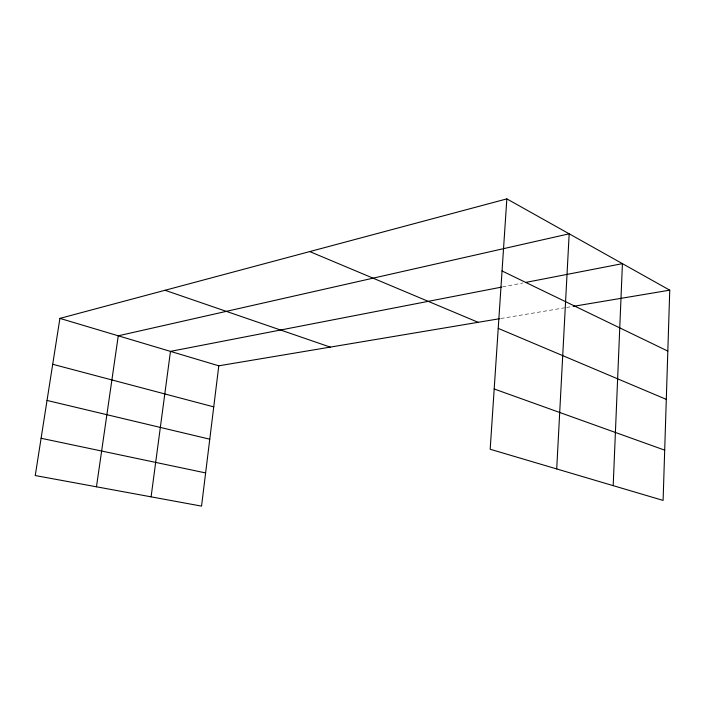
<?xml version="1.0" encoding="UTF-8"?>
<svg xmlns="http://www.w3.org/2000/svg" width="705" height="705" viewBox="0 0 705 705"><rect width="100%" height="100%" fill="white"/><g stroke="black" fill="none" stroke-linecap="round" stroke-linejoin="round"><path stroke-width="0.53" stroke-dasharray="3.52 2.64" d="M502.471 286.935L522.881 282.978M500.806 318.51L564.485 307.829M566.644 307.468L572.072 306.552"/><path stroke-width="1.06" d="M506.842 198.881L669.75 290.169L663.105 500.418L490.178 449.252L506.842 198.881L59.907 318.387L35.25 475.54L201.542 506.12L218.797 365.807L499.73 318.686M613.191 485.648L622.427 263.652L526.097 282.352M556.712 468.931L569.173 233.813L118.264 335.8L96.462 486.794M151.09 496.84L170.469 351.381L501.396 287.146M573.156 306.375L669.75 290.169M41.102 438.272L205.622 472.932M47.032 400.449L209.773 439.197M52.708 364.282L213.747 406.882M59.907 318.387L218.797 365.807M165.032 290.284L330.266 347.107M494.187 388.975L664.7 450.142M309.759 251.579L478.14 322.308M498.224 328.38L666.304 399.382M502.048 270.976L667.829 351.099"/></g></svg>
